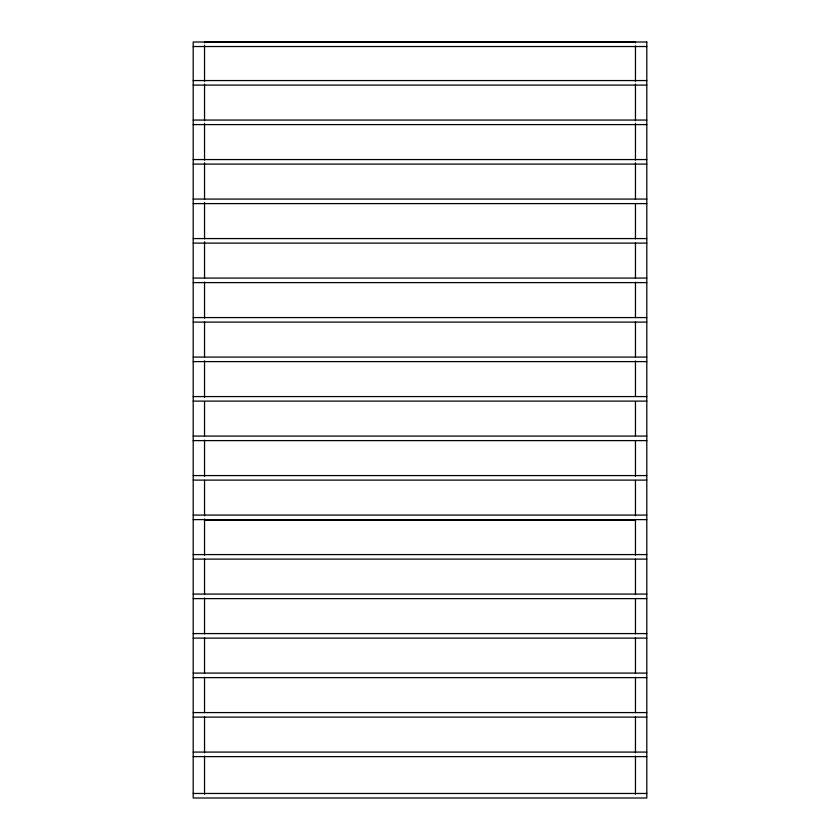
<?xml version="1.0" encoding="UTF-8"?>
<svg xmlns="http://www.w3.org/2000/svg" width="840" height="840" viewBox="0 0 840 840"><rect width="100%" height="100%" fill="white"/><g stroke="black" fill="none" stroke-linecap="round" stroke-linejoin="round"><path stroke-width="1.26" d="M204.54 42.2L635.46 42.2M193.2 46.536L646.8 46.536M193.2 80.556L646.8 80.556M193.2 85.092L646.8 85.092M193.2 120.057L646.8 120.057M193.2 124.593L646.8 124.593M193.2 159.558L646.8 159.558M193.2 164.094L646.8 164.094M193.2 199.07L646.8 199.07M193.2 203.606L646.8 203.606M193.2 238.571L646.8 238.571M193.2 243.107L646.8 243.107M193.2 278.072L646.8 278.072M193.2 282.608L646.8 282.608M193.2 317.572L646.8 317.572M193.2 322.108L646.8 322.108M193.2 357.074L646.8 357.074M193.2 361.61L646.8 361.61M193.2 396.575L646.8 396.575M193.2 401.111L646.8 401.111M193.2 436.076L646.8 436.076M193.2 440.612L646.8 440.612M193.2 475.577L646.8 475.577M193.2 480.113L646.8 480.113M193.2 515.077L646.8 515.077M193.2 519.614L646.8 519.614M204.54 519.792L635.46 519.792L635.46 555.188M204.54 519.992L635.46 519.992M193.2 554.578L646.8 554.578M193.2 559.115L646.8 559.115M193.2 594.079L646.8 594.079M193.2 598.615L646.8 598.615M193.2 633.581L646.8 633.581M193.2 638.117L646.8 638.117M193.2 673.082L646.8 673.082M193.2 677.618L646.8 677.618M193.2 712.582L646.8 712.582M193.2 717.119L646.8 717.119M193.2 752.083L646.8 752.083M193.2 756.62L646.8 756.62M193.2 793.464L646.8 793.464M635.46 42L635.46 42.83M635.46 45.938L635.46 81.375M635.46 84L635.46 120.75M635.46 123.375L635.46 160.125M635.46 162.75L635.46 199.5M635.46 203.438L635.46 238.875M635.46 242.812L635.46 278.25M635.46 282.188L635.46 317.625M635.46 321.562L635.46 357M635.46 360.938L635.46 396.375M635.46 401.625L635.46 435.75M635.46 441L635.46 476.438M635.46 480.375L635.46 515.812M635.46 559.125L635.46 594.562M635.46 598.5L635.46 633.938M635.46 637.875L635.46 673.312M635.46 677.25L635.46 712.688M635.46 716.625L635.46 752.808M635.46 756L635.46 794.22M204.54 42L204.54 42.83M204.54 45.16L204.54 81.375M204.54 84L204.54 120.75M204.54 123.375L204.54 160.125M204.54 162.75L204.54 199.5M204.54 202.482L204.54 238.875M204.54 241.773L204.54 278.25M204.54 282.062L204.54 318.139M204.54 321.562L204.54 357M204.54 360.78L204.54 397.383M204.54 401.51L204.54 436.275M204.54 440.108L204.54 476.438M204.54 480.228L204.54 515.812M204.54 518.91L204.54 555.188M204.54 558.789L204.54 594.562M204.54 597.954L204.54 633.938M204.54 637.875L204.54 673.312M204.54 677.25L204.54 712.688M204.54 716.625L204.54 752.808M204.54 756L204.54 794.22M646.8 42L193.2 42L193.2 798L646.8 798L646.8 42"/></g></svg>
